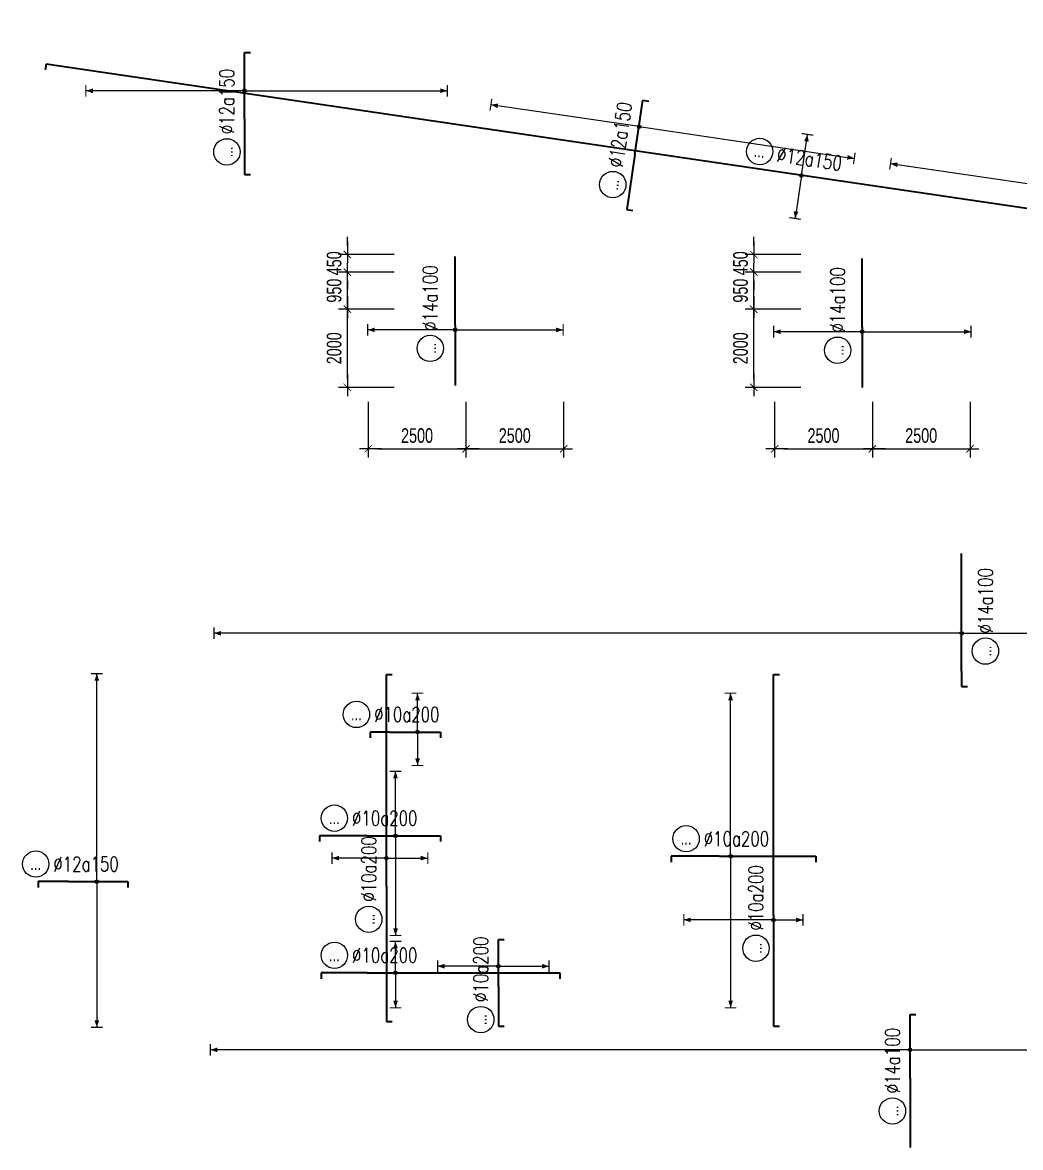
# Model space of a CAD drawing. Header units: millimetres. Extents: x 139404 to 589785, y -24714 to 48110.
# Drawn here: x 265554 to 291090, y 16100 to 44886 of the extents above; entities that cross this region are included whole.
import ezdxf
from ezdxf.enums import TextEntityAlignment as Align

# ---------------------------------------------------------------- set-up
doc = ezdxf.new("R2010")
doc.units = ezdxf.units.MM
doc.layers.get('0').update_dxf_attribs({"lineweight": 20})
doc.layers.get('Defpoints').update_dxf_attribs({"color": 151, "lineweight": 9})
for name, color, linetype, lineweight in [('NDC_S_DIM', 1, 'Continuous', 15), ('NDC_S_REBAR', 4, 'Continuous', 35), ('NDC_S_VN TEXT', 7, 'Continuous', 20)]:
    doc.layers.add(name, color=color, linetype=linetype, lineweight=lineweight)
doc.styles.add('ARIAL', font='arial.ttf', dxfattribs={"width": 0.8})
doc.styles.add('NDC_DIM', font='', dxfattribs={"width": 0.75})
doc.styles.add('NDC_EN TXT', font='romans.shx', dxfattribs={"width": 0.8})
doc.styles.get('NDC_DIM').set_extended_font_data('Dotum')
doc.dimstyles.new('NDC_dim_150', dxfattribs={"dimscale": 150, "dimtxt": 2.5, "dimasz": 1.5, "dimexe": 1.5, "dimexo": 2.5, "dimgap": 1, "dimtad": 1, "dimdec": 0, "dimzin": 0, "dimdsep": 46, "dimtxsty": 'NDC_DIM', "dimblk": 'DIMMARK', "dimcen": 0.09, "dimdle": 1.2, "dimclrd": 1, "dimclre": 1, "dimclrt": 3, "dimadec": 0, "dimazin": 0, "dimtfac": 1, "dimtdec": 0, "dimtix": 1, "dimtofl": 0, "dimtmove": 0, "dimatfit": 3, "dimfxl": 8, "dimfxlon": 1, "dimtolj": 1, "dimtzin": 0, "dimarcsym": 0})

# ---------------------------------------------------------------- blocks, each defined once
blk = doc.blocks.new('*U13')
h = blk.add_hatch(color=6)
edge = h.paths.add_edge_path()
edge.add_arc((4.81, 0), 0.3, 0, 360)
at = {"layer": 'NDC_S_DIM', "color": 8}
for q in [(4.81, 35.47), (4.81, -24.86)]:
    blk.add_line((4.81, 0), q, dxfattribs=at)
for points in [[(3.81, 35.47, 0.2, 0.2, 0), (5.81, 35.47, 0, 0, 0)], [(3.81, -24.86, 0.2, 0.2, 0), (5.81, -24.86, 0, 0, 0)]]:
    blk.add_lwpolyline(points, format="xyseb", dxfattribs=at)
at = {"layer": 'NDC_S_DIM'}
blk.add_circle((-5.62, 3), 2.25, dxfattribs=at)
at = {"layer": 'NDC_S_DIM', "color": 6}
blk.add_circle((4.81, 0), 0.3, dxfattribs=at)
at = {"layer": 'NDC_S_DIM', "color": 8}
for points in [[(4.41, 34.27), (4.81, 35.47), (5.21, 34.27)], [(4.41, -23.66), (4.81, -24.86), (5.21, -23.66)]]:
    blk.add_solid(points, dxfattribs=at)
at = {"layer": 'NDC_S_REBAR'}
for p, q in [((0, 0), (-5.23, 0)), ((-5.23, 0), (-5.23, -1)), ((0, 0), (10.1, 0)), ((10.1, 0), (10.1, -1)), ((-5.23, -1), (-5.23, -1)), ((10.1, -1), (10.1, -1))]:
    blk.add_line(p, q, dxfattribs=at)
at = {"layer": 'NDC_S_VN TEXT', "style": 'ARIAL', "width": 0.8}
blk.add_attdef('KHT', text='', height=2, dxfattribs=at).set_placement((-5.62, 3), align=Align.MIDDLE_CENTER)
at = {"layer": 'NDC_S_VN TEXT', "color": 3, "style": 'NDC_EN TXT', "width": 0.75}
blk.add_attdef('DKT', (-2.62, 1.75), '', height=2.5, dxfattribs=at)
blk = doc.blocks.new('*U18')
h = blk.add_hatch(color=6)
edge = h.paths.add_edge_path()
edge.add_arc((4.81, 0), 0.3, 0, 360)
at = {"layer": 'NDC_S_DIM', "color": 8}
for q in [(4.81, 27.06), (4.81, -34.6)]:
    blk.add_line((4.81, 0), q, dxfattribs=at)
for points in [[(3.81, 27.06, 0.2, 0.2, 0), (5.81, 27.06, 0, 0, 0)], [(3.81, -34.6, 0.2, 0.2, 0), (5.81, -34.6, 0, 0, 0)]]:
    blk.add_lwpolyline(points, format="xyseb", dxfattribs=at)
at = {"layer": 'NDC_S_DIM'}
blk.add_circle((-5.62, 3), 2.25, dxfattribs=at)
at = {"layer": 'NDC_S_DIM', "color": 6}
blk.add_circle((4.81, 0), 0.3, dxfattribs=at)
at = {"layer": 'NDC_S_DIM', "color": 8}
for points in [[(4.41, 25.86), (4.81, 27.06), (5.21, 25.86)], [(4.41, -33.4), (4.81, -34.6), (5.21, -33.4)]]:
    blk.add_solid(points, dxfattribs=at)
at = {"layer": 'NDC_S_REBAR'}
for p, q in [((0, 0), (-9.49, 0)), ((-9.49, 0), (-9.49, -1)), ((0, 0), (11.34, 0)), ((11.34, 0), (11.34, -1)), ((-9.49, -1), (-9.49, -1)), ((11.34, -1), (11.34, -1))]:
    blk.add_line(p, q, dxfattribs=at)
at = {"layer": 'NDC_S_VN TEXT', "style": 'ARIAL', "width": 0.8}
blk.add_attdef('KHT', text='', height=2, dxfattribs=at).set_placement((-5.62, 3), align=Align.MIDDLE_CENTER)
at = {"layer": 'NDC_S_VN TEXT', "color": 3, "style": 'NDC_EN TXT', "width": 0.75}
blk.add_attdef('DKT', (-2.62, 1.75), '', height=2.5, dxfattribs=at)
blk = doc.blocks.new('*U19')
h = blk.add_hatch(color=6)
edge = h.paths.add_edge_path()
edge.add_arc((4.81, 0), 0.3, 0, 360)
at = {"layer": 'NDC_S_DIM', "color": 8}
for q in [(4.81, 25.55), (4.81, -37.11)]:
    blk.add_line((4.81, 0), q, dxfattribs=at)
for points in [[(3.81, 25.55, 0.2, 0.2, 0), (5.81, 25.55, 0, 0, 0)], [(3.81, -37.11, 0.2, 0.2, 0), (5.81, -37.11, 0, 0, 0)]]:
    blk.add_lwpolyline(points, format="xyseb", dxfattribs=at)
at = {"layer": 'NDC_S_DIM'}
blk.add_circle((-5.62, 3), 2.25, dxfattribs=at)
at = {"layer": 'NDC_S_DIM', "color": 6}
blk.add_circle((4.81, 0), 0.3, dxfattribs=at)
at = {"layer": 'NDC_S_DIM', "color": 8}
for points in [[(4.41, 24.35), (4.81, 25.55), (5.21, 24.35)], [(4.41, -35.91), (4.81, -37.11), (5.21, -35.91)]]:
    blk.add_solid(points, dxfattribs=at)
at = {"layer": 'NDC_S_REBAR'}
for p, q in [((0, 0), (-9.49, 0)), ((-9.49, 0), (-9.49, -1)), ((0, 0), (9.35, 0)), ((9.35, 0), (9.35, -1)), ((-9.49, -1), (-9.49, -1)), ((9.35, -1), (9.35, -1))]:
    blk.add_line(p, q, dxfattribs=at)
at = {"layer": 'NDC_S_VN TEXT', "style": 'ARIAL', "width": 0.8}
blk.add_attdef('KHT', text='', height=2, dxfattribs=at).set_placement((-5.62, 3), align=Align.MIDDLE_CENTER)
at = {"layer": 'NDC_S_VN TEXT', "color": 3, "style": 'NDC_EN TXT', "width": 0.75}
blk.add_attdef('DKT', (-2.62, 1.75), '', height=2.5, dxfattribs=at)
blk = doc.blocks.new('*U20')
h = blk.add_hatch(color=6)
edge = h.paths.add_edge_path()
edge.add_arc((4.81, 0), 0.3, 0, 360)
at = {"layer": 'NDC_S_DIM', "color": 8}
for q in [(4.81, 30.64), (4.81, -86.1)]:
    blk.add_line((4.81, 0), q, dxfattribs=at)
for points in [[(3.81, 30.64, 0.2, 0.2, 0), (5.81, 30.64, 0, 0, 0)], [(3.81, -86.1, 0.2, 0.2, 0), (5.81, -86.1, 0, 0, 0)]]:
    blk.add_lwpolyline(points, format="xyseb", dxfattribs=at)
at = {"layer": 'NDC_S_DIM'}
blk.add_circle((-5.62, 3), 2.25, dxfattribs=at)
at = {"layer": 'NDC_S_DIM', "color": 6}
blk.add_circle((4.81, 0), 0.3, dxfattribs=at)
at = {"layer": 'NDC_S_DIM', "color": 8}
for points in [[(4.41, 29.44), (4.81, 30.64), (5.21, 29.44)], [(4.41, -84.9), (4.81, -86.1), (5.21, -84.9)]]:
    blk.add_solid(points, dxfattribs=at)
at = {"layer": 'NDC_S_REBAR'}
for p, q in [((0, 0), (-9.49, 0)), ((-9.49, 0), (-9.49, -1)), ((0, 0), (9.13, 0)), ((9.13, 0), (9.13, -1)), ((-9.49, -1), (-9.49, -1)), ((9.13, -1), (9.13, -1))]:
    blk.add_line(p, q, dxfattribs=at)
at = {"layer": 'NDC_S_VN TEXT', "style": 'ARIAL', "width": 0.8}
blk.add_attdef('KHT', text='', height=2, dxfattribs=at).set_placement((-5.62, 3), align=Align.MIDDLE_CENTER)
at = {"layer": 'NDC_S_VN TEXT', "color": 3, "style": 'NDC_EN TXT', "width": 0.75}
blk.add_attdef('DKT', (-2.62, 1.75), '', height=2.5, dxfattribs=at)
blk = doc.blocks.new('*U21')
h = blk.add_hatch(color=6)
edge = h.paths.add_edge_path()
edge.add_arc((-75.12, 0), 0.3, 0, 360)
at = {"layer": 'NDC_S_DIM', "color": 8}
for q in [(-75.12, 7.08), (-75.12, -7.42)]:
    blk.add_line((-75.12, 0), q, dxfattribs=at)
for points in [[(-76.12, 7.08, 0.2, 0.2, 0), (-74.12, 7.08, 0, 0, 0)], [(-76.12, -7.42, 0.2, 0.2, 0), (-74.12, -7.42, 0, 0, 0)]]:
    blk.add_lwpolyline(points, format="xyseb", dxfattribs=at)
at = {"layer": 'NDC_S_DIM'}
blk.add_circle((-82.75, 3), 2.25, dxfattribs=at)
at = {"layer": 'NDC_S_DIM', "color": 6}
blk.add_circle((-75.12, 0), 0.3, dxfattribs=at)
at = {"layer": 'NDC_S_DIM', "color": 8}
for points in [[(-75.52, 5.88), (-75.12, 7.08), (-74.72, 5.88)], [(-75.52, -6.22), (-75.12, -7.42), (-74.72, -6.22)]]:
    blk.add_solid(points, dxfattribs=at)
at = {"layer": 'NDC_S_REBAR'}
for p, q in [((0, 0), (-205.34, 0)), ((-205.34, 0), (-205.34, -1)), ((0, 0), (57.41, 0)), ((57.41, 0), (57.41, -1)), ((-205.34, -1), (-205.34, -1)), ((57.41, -1), (57.41, -1))]:
    blk.add_line(p, q, dxfattribs=at)
at = {"layer": 'NDC_S_VN TEXT', "style": 'ARIAL', "width": 0.8}
blk.add_attdef('KHT', text='', height=2, dxfattribs=at).set_placement((-82.75, 3), align=Align.MIDDLE_CENTER)
at = {"layer": 'NDC_S_VN TEXT', "color": 3, "style": 'NDC_EN TXT', "width": 0.75}
blk.add_attdef('DKT', (-79.75, 1.75), '', height=2.5, dxfattribs=at)
blk = doc.blocks.new('*U1085')
h = blk.add_hatch(color=6)
edge = h.paths.add_edge_path()
edge.add_arc((1.97, 0), 0.3, 0, 360)
at = {"layer": 'NDC_S_DIM', "color": 8}
for q in [(1.97, 27.83), (1.97, -25.84)]:
    blk.add_line((1.97, 0), q, dxfattribs=at)
for points in [[(0.97, 27.83, 0.2, 0.2, 0), (2.97, 27.83, 0, 0, 0)], [(0.97, -25.84, 0.2, 0.2, 0), (2.97, -25.84, 0, 0, 0)]]:
    blk.add_lwpolyline(points, format="xyseb", dxfattribs=at)
at = {"layer": 'NDC_S_DIM'}
blk.add_circle((-5.62, 3), 2.25, dxfattribs=at)
at = {"layer": 'NDC_S_DIM', "color": 6}
blk.add_circle((1.97, 0), 0.3, dxfattribs=at)
at = {"layer": 'NDC_S_DIM', "color": 8}
for points in [[(1.57, 26.63), (1.97, 27.83), (2.37, 26.63)], [(1.57, -24.64), (1.97, -25.84), (2.37, -24.64)]]:
    blk.add_solid(points, dxfattribs=at)
at = {"layer": 'NDC_S_REBAR'}
for p, q in [((0, 0), (-8.18, 0)), ((-8.18, 0), (-8.18, -1)), ((0, 0), (16.48, 0)), ((16.48, 0), (16.48, -1)), ((-8.18, -1), (-8.18, -1)), ((16.48, -1), (16.48, -1))]:
    blk.add_line(p, q, dxfattribs=at)
at = {"layer": 'NDC_S_VN TEXT', "style": 'ARIAL', "width": 0.8}
blk.add_attdef('KHT', text='', height=2, dxfattribs=at).set_placement((-5.62, 3), align=Align.MIDDLE_CENTER)
at = {"layer": 'NDC_S_VN TEXT', "color": 3, "style": 'NDC_EN TXT', "width": 0.75}
blk.add_attdef('DKT', (-2.62, 1.75), '', height=2.5, dxfattribs=at)
blk = doc.blocks.new('*U1087')
h = blk.add_hatch(color=6)
edge = h.paths.add_edge_path()
edge.add_arc((4.81, 0), 0.3, 0, 360)
at = {"layer": 'NDC_S_DIM', "color": 8}
for q in [(4.81, 5.38), (4.81, -5.95)]:
    blk.add_line((4.81, 0), q, dxfattribs=at)
for points in [[(3.81, 5.38, 0.2, 0.2, 0), (5.81, 5.38, 0, 0, 0)], [(3.81, -5.95, 0.2, 0.2, 0), (5.81, -5.95, 0, 0, 0)]]:
    blk.add_lwpolyline(points, format="xyseb", dxfattribs=at)
at = {"layer": 'NDC_S_DIM'}
blk.add_circle((-5.62, 3), 2.25, dxfattribs=at)
at = {"layer": 'NDC_S_DIM', "color": 6}
blk.add_circle((4.81, 0), 0.3, dxfattribs=at)
at = {"layer": 'NDC_S_DIM', "color": 8}
for points in [[(4.41, 4.18), (4.81, 5.38), (5.21, 4.18)], [(4.41, -4.75), (4.81, -5.95), (5.21, -4.75)]]:
    blk.add_solid(points, dxfattribs=at)
at = {"layer": 'NDC_S_REBAR'}
for p, q in [((0, 0), (-7.85, 0)), ((-7.85, 0), (-7.85, -1)), ((0, 0), (32.82, 0)), ((32.82, 0), (32.82, -1)), ((-7.85, -1), (-7.85, -1)), ((32.82, -1), (32.82, -1))]:
    blk.add_line(p, q, dxfattribs=at)
at = {"layer": 'NDC_S_VN TEXT', "style": 'ARIAL', "width": 0.8}
blk.add_attdef('KHT', text='', height=2, dxfattribs=at).set_placement((-5.62, 3), align=Align.MIDDLE_CENTER)
at = {"layer": 'NDC_S_VN TEXT', "color": 3, "style": 'NDC_EN TXT', "width": 0.75}
blk.add_attdef('DKT', (-2.62, 1.75), '', height=2.5, dxfattribs=at)
blk = doc.blocks.new('*U1088')
h = blk.add_hatch(color=6)
edge = h.paths.add_edge_path()
edge.add_arc((4.81, 0), 0.3, 0, 360)
at = {"layer": 'NDC_S_DIM', "color": 8}
for q in [(4.81, 10.99), (4.81, -17.01)]:
    blk.add_line((4.81, 0), q, dxfattribs=at)
for points in [[(3.81, 10.99, 0.2, 0.2, 0), (5.81, 10.99, 0, 0, 0)], [(3.81, -17.01, 0.2, 0.2, 0), (5.81, -17.01, 0, 0, 0)]]:
    blk.add_lwpolyline(points, format="xyseb", dxfattribs=at)
at = {"layer": 'NDC_S_DIM'}
blk.add_circle((-5.62, 3), 2.25, dxfattribs=at)
at = {"layer": 'NDC_S_DIM', "color": 6}
blk.add_circle((4.81, 0), 0.3, dxfattribs=at)
at = {"layer": 'NDC_S_DIM', "color": 8}
for points in [[(4.41, 9.79), (4.81, 10.99), (5.21, 9.79)], [(4.41, -15.81), (4.81, -17.01), (5.21, -15.81)]]:
    blk.add_solid(points, dxfattribs=at)
at = {"layer": 'NDC_S_REBAR'}
for p, q in [((0, 0), (-8.18, 0)), ((-8.18, 0), (-8.18, -1)), ((0, 0), (12.48, 0)), ((12.48, 0), (12.48, -1)), ((-8.18, -1), (-8.18, -1)), ((12.48, -1), (12.48, -1))]:
    blk.add_line(p, q, dxfattribs=at)
at = {"layer": 'NDC_S_VN TEXT', "style": 'ARIAL', "width": 0.8}
blk.add_attdef('KHT', text='', height=2, dxfattribs=at).set_placement((-5.62, 3), align=Align.MIDDLE_CENTER)
at = {"layer": 'NDC_S_VN TEXT', "color": 3, "style": 'NDC_EN TXT', "width": 0.75}
blk.add_attdef('DKT', (-2.62, 1.75), '', height=2.5, dxfattribs=at)
blk = doc.blocks.new('*U1077')
h = blk.add_hatch(color=6)
edge = h.paths.add_edge_path()
edge.add_arc((4.81, 0), 0.3, 0, 360)
at = {"layer": 'NDC_S_DIM', "color": 8}
for q in [(4.81, 6.63), (4.81, -5.71)]:
    blk.add_line((4.81, 0), q, dxfattribs=at)
for points in [[(3.81, 6.63, 0.2, 0.2, 0), (5.81, 6.63, 0, 0, 0)], [(3.81, -5.71, 0.2, 0.2, 0), (5.81, -5.71, 0, 0, 0)]]:
    blk.add_lwpolyline(points, format="xyseb", dxfattribs=at)
at = {"layer": 'NDC_S_DIM'}
blk.add_circle((-5.62, 3), 2.25, dxfattribs=at)
at = {"layer": 'NDC_S_DIM', "color": 6}
blk.add_circle((4.81, 0), 0.3, dxfattribs=at)
at = {"layer": 'NDC_S_DIM', "color": 8}
for points in [[(4.41, 5.43), (4.81, 6.63), (5.21, 5.43)], [(4.41, -4.51), (4.81, -5.71), (5.21, -4.51)]]:
    blk.add_solid(points, dxfattribs=at)
at = {"layer": 'NDC_S_REBAR'}
for p, q in [((0, 0), (-3.28, 0)), ((-3.28, 0), (-3.28, -1)), ((0, 0), (8.72, 0)), ((8.72, 0), (8.72, -1)), ((-3.28, -1), (-3.28, -1)), ((8.72, -1), (8.72, -1))]:
    blk.add_line(p, q, dxfattribs=at)
at = {"layer": 'NDC_S_VN TEXT', "style": 'ARIAL', "width": 0.8}
blk.add_attdef('KHT', text='', height=2, dxfattribs=at).set_placement((-5.62, 3), align=Align.MIDDLE_CENTER)
at = {"layer": 'NDC_S_VN TEXT', "color": 3, "style": 'NDC_EN TXT', "width": 0.75}
blk.add_attdef('DKT', (-2.62, 1.75), '', height=2.5, dxfattribs=at)
blk = doc.blocks.new('*U1075')
h = blk.add_hatch(color=6)
edge = h.paths.add_edge_path()
edge.add_arc((-0.79, 0), 0.3, 0, 360)
at = {"layer": 'NDC_S_DIM', "color": 8}
for q in [(-0.79, 15.31), (-0.79, -5.02)]:
    blk.add_line((-0.79, 0), q, dxfattribs=at)
for points in [[(-1.79, 15.31, 0.2, 0.2, 0), (0.21, 15.31, 0, 0, 0)], [(-1.79, -5.02, 0.2, 0.2, 0), (0.21, -5.02, 0, 0, 0)]]:
    blk.add_lwpolyline(points, format="xyseb", dxfattribs=at)
at = {"layer": 'NDC_S_DIM'}
blk.add_circle((-5.62, 3), 2.25, dxfattribs=at)
at = {"layer": 'NDC_S_DIM', "color": 6}
blk.add_circle((-0.79, 0), 0.3, dxfattribs=at)
at = {"layer": 'NDC_S_DIM', "color": 8}
for points in [[(-1.19, 14.11), (-0.79, 15.31), (-0.39, 14.11)], [(-1.19, -3.82), (-0.79, -5.02), (-0.39, -3.82)]]:
    blk.add_solid(points, dxfattribs=at)
at = {"layer": 'NDC_S_REBAR'}
for p, q in [((0, 0), (-18.94, 0)), ((-18.94, 0), (-18.94, -1)), ((0, 0), (41.06, 0)), ((41.06, 0), (41.06, -1)), ((-18.94, -1), (-18.94, -1)), ((41.06, -1), (41.06, -1))]:
    blk.add_line(p, q, dxfattribs=at)
at = {"layer": 'NDC_S_VN TEXT', "style": 'ARIAL', "width": 0.8}
blk.add_attdef('KHT', text='', height=2, dxfattribs=at).set_placement((-5.62, 3), align=Align.MIDDLE_CENTER)
at = {"layer": 'NDC_S_VN TEXT', "color": 3, "style": 'NDC_EN TXT', "width": 0.75}
blk.add_attdef('DKT', (-2.62, 1.75), '', height=2.5, dxfattribs=at)
blk = doc.blocks.new('*U1080')
h = blk.add_hatch(color=6)
edge = h.paths.add_edge_path()
edge.add_arc((4.81, 0), 0.3, 0, 360)
at = {"layer": 'NDC_S_DIM', "color": 8}
for q in [(4.81, 9.26), (4.81, -7.07)]:
    blk.add_line((4.81, 0), q, dxfattribs=at)
for points in [[(3.81, 9.26, 0.2, 0.2, 0), (5.81, 9.26, 0, 0, 0)], [(3.81, -7.07, 0.2, 0.2, 0), (5.81, -7.07, 0, 0, 0)]]:
    blk.add_lwpolyline(points, format="xyseb", dxfattribs=at)
at = {"layer": 'NDC_S_DIM'}
blk.add_circle((-5.62, 3), 2.25, dxfattribs=at)
at = {"layer": 'NDC_S_DIM', "color": 6}
blk.add_circle((4.81, 0), 0.3, dxfattribs=at)
at = {"layer": 'NDC_S_DIM', "color": 8}
for points in [[(4.41, 8.06), (4.81, 9.26), (5.21, 8.06)], [(4.41, -5.87), (4.81, -7.07), (5.21, -5.87)]]:
    blk.add_solid(points, dxfattribs=at)
at = {"layer": 'NDC_S_REBAR'}
for p, q in [((0, 0), (-23.03, 0)), ((-23.03, 0), (-23.03, -1)), ((0, 0), (36.12, 0)), ((36.12, 0), (36.12, -1)), ((-23.03, -1), (-23.03, -1)), ((36.12, -1), (36.12, -1))]:
    blk.add_line(p, q, dxfattribs=at)
at = {"layer": 'NDC_S_VN TEXT', "style": 'ARIAL', "width": 0.8}
blk.add_attdef('KHT', text='', height=2, dxfattribs=at).set_placement((-5.62, 3), align=Align.MIDDLE_CENTER)
at = {"layer": 'NDC_S_VN TEXT', "color": 3, "style": 'NDC_EN TXT', "width": 0.75}
blk.add_attdef('DKT', (-2.62, 1.75), '', height=2.5, dxfattribs=at)
blk = doc.blocks.new('*U1083')
h = blk.add_hatch(color=6)
edge = h.paths.add_edge_path()
edge.add_arc((3.48, 0), 0.3, 0, 360)
at = {"layer": 'NDC_S_DIM', "color": 8}
for q in [(3.48, 10.37), (3.48, -8.63)]:
    blk.add_line((3.48, 0), q, dxfattribs=at)
for points in [[(2.48, 10.37, 0.2, 0.2, 0), (4.48, 10.37, 0, 0, 0)], [(2.48, -8.63, 0.2, 0.2, 0), (4.48, -8.63, 0, 0, 0)]]:
    blk.add_lwpolyline(points, format="xyseb", dxfattribs=at)
at = {"layer": 'NDC_S_DIM'}
blk.add_circle((-5.62, 3), 2.25, dxfattribs=at)
at = {"layer": 'NDC_S_DIM', "color": 6}
blk.add_circle((3.48, 0), 0.3, dxfattribs=at)
at = {"layer": 'NDC_S_DIM', "color": 8}
for points in [[(3.08, 9.17), (3.48, 10.37), (3.88, 9.17)], [(3.08, -7.43), (3.48, -8.63), (3.88, -7.43)]]:
    blk.add_solid(points, dxfattribs=at)
at = {"layer": 'NDC_S_REBAR'}
for p, q in [((0, 0), (-6.77, 0)), ((-6.77, 0), (-6.77, -1)), ((0, 0), (8.03, 0)), ((8.03, 0), (8.03, -1)), ((-6.77, -1), (-6.77, -1)), ((8.03, -1), (8.03, -1))]:
    blk.add_line(p, q, dxfattribs=at)
at = {"layer": 'NDC_S_VN TEXT', "style": 'ARIAL', "width": 0.8}
blk.add_attdef('KHT', text='', height=2, dxfattribs=at).set_placement((-5.62, 3), align=Align.MIDDLE_CENTER)
at = {"layer": 'NDC_S_VN TEXT', "color": 3, "style": 'NDC_EN TXT', "width": 0.75}
blk.add_attdef('DKT', (-2.62, 1.75), '', height=2.5, dxfattribs=at)
blk = doc.blocks.new('*U1059')
h = blk.add_hatch(color=6)
edge = h.paths.add_edge_path()
edge.add_arc((4.81, 0), 0.3, 0, 360)
at = {"layer": 'NDC_S_DIM', "color": 8}
for q in [(4.81, 119.37), (4.81, -121.07)]:
    blk.add_line((4.81, 0), q, dxfattribs=at)
for points in [[(3.81, 119.37, 0.2, 0.2, 0), (5.81, 119.37, 0, 0, 0)], [(3.81, -121.07, 0.2, 0.2, 0), (5.81, -121.07, 0, 0, 0)]]:
    blk.add_lwpolyline(points, format="xyseb", dxfattribs=at)
at = {"layer": 'NDC_S_DIM'}
blk.add_circle((-5.62, 3), 2.25, dxfattribs=at)
at = {"layer": 'NDC_S_DIM', "color": 6}
blk.add_circle((4.81, 0), 0.3, dxfattribs=at)
at = {"layer": 'NDC_S_DIM', "color": 8}
for points in [[(4.41, 118.17), (4.81, 119.37), (5.21, 118.17)], [(4.41, -119.87), (4.81, -121.07), (5.21, -119.87)]]:
    blk.add_solid(points, dxfattribs=at)
at = {"layer": 'NDC_S_REBAR'}
for p, q in [((0, 0), (-11.85, 0)), ((-11.85, 0), (-11.85, 0)), ((0, 0), (10.81, 0)), ((10.81, 0), (10.81, -1)), ((-11.85, 0), (-11.85, 0)), ((10.81, -1), (10.81, -1))]:
    blk.add_line(p, q, dxfattribs=at)
at = {"layer": 'NDC_S_VN TEXT', "style": 'ARIAL', "width": 0.8}
blk.add_attdef('KHT', text='', height=2, dxfattribs=at).set_placement((-5.62, 3), align=Align.MIDDLE_CENTER)
at = {"layer": 'NDC_S_VN TEXT', "color": 3, "style": 'NDC_EN TXT', "width": 0.75}
blk.add_attdef('DKT', (-2.62, 1.75), '', height=2.5, dxfattribs=at)
blk = doc.blocks.new('*U1060')
h = blk.add_hatch(color=6)
edge = h.paths.add_edge_path()
edge.add_arc((6.53, 0), 0.3, 0, 360)
at = {"layer": 'NDC_S_DIM', "color": 8}
for q in [(6.53, 127.52), (6.53, -112.28)]:
    blk.add_line((6.53, 0), q, dxfattribs=at)
for points in [[(5.53, 127.52, 0.2, 0.2, 0), (7.53, 127.52, 0, 0, 0)], [(5.53, -112.28, 0.2, 0.2, 0), (7.53, -112.28, 0, 0, 0)]]:
    blk.add_lwpolyline(points, format="xyseb", dxfattribs=at)
at = {"layer": 'NDC_S_DIM', "color": 6}
blk.add_circle((6.53, 0), 0.3, dxfattribs=at)
at = {"layer": 'NDC_S_DIM'}
blk.add_circle((3.49, -4.07), 2.25, dxfattribs=at)
at = {"layer": 'NDC_S_DIM', "color": 8}
for points in [[(6.13, 126.32), (6.53, 127.52), (6.93, 126.32)], [(6.13, -111.08), (6.53, -112.28), (6.93, -111.08)]]:
    blk.add_solid(points, dxfattribs=at)
at = {"layer": 'NDC_S_REBAR'}
for p, q in [((0, 0), (-2.52, 0)), ((-2.52, 0), (-2.52, -1)), ((0, 0), (20.15, 0)), ((20.15, 0), (20.15, 0)), ((20.15, 0), (20.15, 0)), ((-2.52, -1), (-2.52, -1))]:
    blk.add_line(p, q, dxfattribs=at)
at = {"layer": 'NDC_S_VN TEXT', "style": 'ARIAL', "width": 0.8}
blk.add_attdef('KHT', text='', height=2, dxfattribs=at).set_placement((3.49, -4.07), align=Align.MIDDLE_CENTER)
at = {"layer": 'NDC_S_VN TEXT', "color": 3, "style": 'NDC_EN TXT', "width": 0.75}
blk.add_attdef('DKT', (6.49, -5.32), '', height=2.5, dxfattribs=at)
blk = doc.blocks.new('*U1061')
h = blk.add_hatch(color=6)
edge = h.paths.add_edge_path()
edge.add_arc((-0.77, 0), 0.3, 0, 360)
at = {"layer": 'NDC_S_DIM', "color": 8}
for q in [(-0.77, 14.91), (-0.77, -18.42)]:
    blk.add_line((-0.77, 0), q, dxfattribs=at)
for points in [[(-1.77, 14.91, 0.2, 0.2, 0), (0.23, 14.91, 0, 0, 0)], [(-1.77, -18.42, 0.2, 0.2, 0), (0.23, -18.42, 0, 0, 0)]]:
    blk.add_lwpolyline(points, format="xyseb", dxfattribs=at)
at = {"layer": 'NDC_S_DIM'}
blk.add_circle((-3.93, 4.24), 2.25, dxfattribs=at)
at = {"layer": 'NDC_S_DIM', "color": 6}
blk.add_circle((-0.77, 0), 0.3, dxfattribs=at)
at = {"layer": 'NDC_S_DIM', "color": 8}
for points in [[(-1.17, 13.71), (-0.77, 14.91), (-0.37, 13.71)], [(-1.17, -17.22), (-0.77, -18.42), (-0.37, -17.22)]]:
    blk.add_solid(points, dxfattribs=at)
at = {"layer": 'NDC_S_REBAR'}
for p, q in [((0, 0), (-10.27, 0)), ((-10.27, 0), (-10.27, 0)), ((0, 0), (11.73, 0)), ((11.73, 0), (11.73, 0)), ((11.73, 0), (11.73, 0)), ((-10.27, 0), (-10.27, 0))]:
    blk.add_line(p, q, dxfattribs=at)
at = {"layer": 'NDC_S_VN TEXT', "style": 'ARIAL', "width": 0.8}
blk.add_attdef('KHT', text='', height=2, dxfattribs=at).set_placement((-3.93, 4.24), align=Align.MIDDLE_CENTER)
at = {"layer": 'NDC_S_VN TEXT', "color": 3, "style": 'NDC_EN TXT', "width": 0.75}
blk.add_attdef('DKT', (-0.93, 2.99), '', height=2.5, dxfattribs=at)
blk = doc.blocks.new('*U1070')
h = blk.add_hatch(color=6)
edge = h.paths.add_edge_path()
edge.add_arc((-0.77, 0), 0.3, 0, 360)
at = {"layer": 'NDC_S_DIM', "color": 8}
for q in [(-0.77, 15.08), (-0.77, -18.59)]:
    blk.add_line((-0.77, 0), q, dxfattribs=at)
for points in [[(-1.77, 15.08, 0.2, 0.2, 0), (0.23, 15.08, 0, 0, 0)], [(-1.77, -18.59, 0.2, 0.2, 0), (0.23, -18.59, 0, 0, 0)]]:
    blk.add_lwpolyline(points, format="xyseb", dxfattribs=at)
at = {"layer": 'NDC_S_DIM'}
blk.add_circle((-3.93, 4.17), 2.25, dxfattribs=at)
at = {"layer": 'NDC_S_DIM', "color": 6}
blk.add_circle((-0.77, 0), 0.3, dxfattribs=at)
at = {"layer": 'NDC_S_DIM', "color": 8}
for points in [[(-1.17, 13.88), (-0.77, 15.08), (-0.37, 13.88)], [(-1.17, -17.39), (-0.77, -18.59), (-0.37, -17.39)]]:
    blk.add_solid(points, dxfattribs=at)
at = {"layer": 'NDC_S_REBAR'}
for p, q in [((0, 0), (-10.27, 0)), ((-10.27, 0), (-10.27, 0)), ((0, 0), (11.73, 0)), ((11.73, 0), (11.73, 0)), ((11.73, 0), (11.73, 0)), ((-10.27, 0), (-10.27, 0))]:
    blk.add_line(p, q, dxfattribs=at)
at = {"layer": 'NDC_S_VN TEXT', "style": 'ARIAL', "width": 0.8}
blk.add_attdef('KHT', text='', height=2, dxfattribs=at).set_placement((-3.93, 4.17), align=Align.MIDDLE_CENTER)
at = {"layer": 'NDC_S_VN TEXT', "color": 3, "style": 'NDC_EN TXT', "width": 0.75}
blk.add_attdef('DKT', (-0.93, 2.92), '', height=2.5, dxfattribs=at)
blk = doc.blocks.new('DIMMARK')
at = {"layer": 'NDC_S_DIM', "color": 1}
blk.add_line((-1.5, 0), (1, 0), dxfattribs=at)
at = {"layer": 'NDC_S_DIM', "color": 2, "const_width": 0.1}
blk.add_lwpolyline([(-0.42, -0.42), (0.42, 0.42)], dxfattribs=at)
blk = doc.blocks.new('*D1089')
at = {"layer": 'Defpoints', "color": 0, "ltscale": 100, "transparency": 16777216}
for p in [(273866, 37550), (277843, 37550), (277843, 35550)]:
    blk.add_point(p, dxfattribs=at)
at = {"layer": 'NDC_S_DIM', "color": 1, "lineweight": -2, "ltscale": 100, "transparency": 16777216}
for p, q in [((275066, 37550), (273641, 37550)), ((273866, 35775), (273866, 37325)), ((275066, 35550), (273641, 35550))]:
    blk.add_line(p, q, dxfattribs=at)
at = {"layer": 'NDC_S_DIM', "color": 1, "lineweight": -2, "ltscale": 100, "transparency": 16777216, "xscale": 225, "yscale": 225, "zscale": 225}
for p, rotation in [((273866, 37550), 90), ((273866, 35550), 270)]:
    blk.add_blockref('DIMMARK', p, dxfattribs=dict(at, rotation=rotation))
at = {"layer": 'NDC_S_DIM', "color": 3, "ltscale": 100, "transparency": 16777216, "insert": (273528, 36550), "char_height": 375, "attachment_point": 5, "rotation": 90, "style": 'NDC_DIM'}
blk.add_mtext('\\A1;2000', dxfattribs=at)
blk = doc.blocks.new('*D1090')
at = {"layer": 'Defpoints', "color": 0, "ltscale": 100, "transparency": 16777216}
for p in [(273866, 38950), (277843, 38950), (277843, 38500)]:
    blk.add_point(p, dxfattribs=at)
at = {"layer": 'NDC_S_DIM', "color": 1, "lineweight": -2, "ltscale": 100, "transparency": 16777216}
for p, q in [((273866, 39175), (273866, 39400)), ((275066, 38950), (273641, 38950)), ((275066, 38500), (273641, 38500)), ((273866, 38275), (273866, 38050))]:
    blk.add_line(p, q, dxfattribs=at)
at = {"layer": 'NDC_S_DIM', "color": 1, "lineweight": -2, "ltscale": 100, "transparency": 16777216, "xscale": 225, "yscale": 225, "zscale": 225}
for p, rotation in [((273866, 38950), 270), ((273866, 38500), 90)]:
    blk.add_blockref('DIMMARK', p, dxfattribs=dict(at, rotation=rotation))
at = {"layer": 'NDC_S_DIM', "color": 3, "ltscale": 100, "transparency": 16777216, "insert": (273528, 38725), "char_height": 375, "attachment_point": 5, "rotation": 90, "style": 'NDC_DIM'}
blk.add_mtext('\\A1;450', dxfattribs=at)
blk = doc.blocks.new('*D1091')
at = {"layer": 'Defpoints', "color": 0, "ltscale": 100, "transparency": 16777216}
for p in [(273866, 38500), (277843, 38500), (277843, 37550)]:
    blk.add_point(p, dxfattribs=at)
at = {"layer": 'NDC_S_DIM', "color": 1, "lineweight": -2, "ltscale": 100, "transparency": 16777216}
for p, q in [((275066, 38500), (273641, 38500)), ((273866, 37775), (273866, 38275)), ((275066, 37550), (273641, 37550))]:
    blk.add_line(p, q, dxfattribs=at)
at = {"layer": 'NDC_S_DIM', "color": 1, "lineweight": -2, "ltscale": 100, "transparency": 16777216, "xscale": 225, "yscale": 225, "zscale": 225}
for p, rotation in [((273866, 38500), 90), ((273866, 37550), 270)]:
    blk.add_blockref('DIMMARK', p, dxfattribs=dict(at, rotation=rotation))
at = {"layer": 'NDC_S_DIM', "color": 3, "ltscale": 100, "transparency": 16777216, "insert": (273528, 38025), "char_height": 375, "attachment_point": 5, "rotation": 90, "style": 'NDC_DIM'}
blk.add_mtext('\\A1;950', dxfattribs=at)
blk = doc.blocks.new('*D1092')
at = {"layer": 'Defpoints', "color": 0, "ltscale": 100, "transparency": 16777216}
for p in [(274400, 36957), (276900, 36957), (276900, 33978)]:
    blk.add_point(p, dxfattribs=at)
at = {"layer": 'NDC_S_DIM', "color": 1, "lineweight": -2, "ltscale": 100, "transparency": 16777216}
for p, q in [((274400, 35178), (274400, 33753)), ((276900, 35178), (276900, 33753)), ((274625, 33978), (276675, 33978))]:
    blk.add_line(p, q, dxfattribs=at)
at = {"layer": 'NDC_S_DIM', "color": 1, "lineweight": -2, "ltscale": 100, "transparency": 16777216, "xscale": 225, "yscale": 225, "zscale": 225, "rotation": 180}
blk.add_blockref('DIMMARK', (274400, 33978), dxfattribs=at)
at = {"layer": 'NDC_S_DIM', "color": 1, "lineweight": -2, "ltscale": 100, "transparency": 16777216, "xscale": 225, "yscale": 225, "zscale": 225}
blk.add_blockref('DIMMARK', (276900, 33978), dxfattribs=at)
at = {"layer": 'NDC_S_DIM', "color": 3, "ltscale": 100, "transparency": 16777216, "insert": (275650, 34315), "char_height": 375, "attachment_point": 5, "style": 'NDC_DIM'}
blk.add_mtext('\\A1;2500', dxfattribs=at)
blk = doc.blocks.new('*D1093')
at = {"layer": 'Defpoints', "color": 0, "ltscale": 100, "transparency": 16777216}
for p in [(276900, 37107), (279400, 37107), (279400, 33978)]:
    blk.add_point(p, dxfattribs=at)
at = {"layer": 'NDC_S_DIM', "color": 1, "lineweight": -2, "ltscale": 100, "transparency": 16777216}
for p, q in [((276900, 35178), (276900, 33753)), ((279400, 35178), (279400, 33753)), ((277125, 33978), (279175, 33978))]:
    blk.add_line(p, q, dxfattribs=at)
at = {"layer": 'NDC_S_DIM', "color": 1, "lineweight": -2, "ltscale": 100, "transparency": 16777216, "xscale": 225, "yscale": 225, "zscale": 225, "rotation": 180}
blk.add_blockref('DIMMARK', (276900, 33978), dxfattribs=at)
at = {"layer": 'NDC_S_DIM', "color": 1, "lineweight": -2, "ltscale": 100, "transparency": 16777216, "xscale": 225, "yscale": 225, "zscale": 225}
blk.add_blockref('DIMMARK', (279400, 33978), dxfattribs=at)
at = {"layer": 'NDC_S_DIM', "color": 3, "ltscale": 100, "transparency": 16777216, "insert": (278150, 34315), "char_height": 375, "attachment_point": 5, "style": 'NDC_DIM'}
blk.add_mtext('\\A1;2500', dxfattribs=at)
blk = doc.blocks.new('*D1099')
at = {"layer": 'Defpoints', "color": 0, "ltscale": 100, "transparency": 16777216}
for p in [(284266, 37550), (288243, 37550), (288243, 35550)]:
    blk.add_point(p, dxfattribs=at)
at = {"layer": 'NDC_S_DIM', "color": 1, "lineweight": -2, "ltscale": 100, "transparency": 16777216}
for p, q in [((285466, 37550), (284041, 37550)), ((284266, 35775), (284266, 37325)), ((285466, 35550), (284041, 35550))]:
    blk.add_line(p, q, dxfattribs=at)
at = {"layer": 'NDC_S_DIM', "color": 1, "lineweight": -2, "ltscale": 100, "transparency": 16777216, "xscale": 225, "yscale": 225, "zscale": 225}
for p, rotation in [((284266, 37550), 90), ((284266, 35550), 270)]:
    blk.add_blockref('DIMMARK', p, dxfattribs=dict(at, rotation=rotation))
at = {"layer": 'NDC_S_DIM', "color": 3, "ltscale": 100, "transparency": 16777216, "insert": (283928, 36550), "char_height": 375, "attachment_point": 5, "rotation": 90, "style": 'NDC_DIM'}
blk.add_mtext('\\A1;2000', dxfattribs=at)
blk = doc.blocks.new('*D1100')
at = {"layer": 'Defpoints', "color": 0, "ltscale": 100, "transparency": 16777216}
for p in [(284266, 38950), (288243, 38950), (288243, 38500)]:
    blk.add_point(p, dxfattribs=at)
at = {"layer": 'NDC_S_DIM', "color": 1, "lineweight": -2, "ltscale": 100, "transparency": 16777216}
for p, q in [((284266, 39175), (284266, 39400)), ((285466, 38950), (284041, 38950)), ((285466, 38500), (284041, 38500)), ((284266, 38275), (284266, 38050))]:
    blk.add_line(p, q, dxfattribs=at)
at = {"layer": 'NDC_S_DIM', "color": 1, "lineweight": -2, "ltscale": 100, "transparency": 16777216, "xscale": 225, "yscale": 225, "zscale": 225}
for p, rotation in [((284266, 38950), 270), ((284266, 38500), 90)]:
    blk.add_blockref('DIMMARK', p, dxfattribs=dict(at, rotation=rotation))
at = {"layer": 'NDC_S_DIM', "color": 3, "ltscale": 100, "transparency": 16777216, "insert": (283928, 38725), "char_height": 375, "attachment_point": 5, "rotation": 90, "style": 'NDC_DIM'}
blk.add_mtext('\\A1;450', dxfattribs=at)
blk = doc.blocks.new('*D1101')
at = {"layer": 'Defpoints', "color": 0, "ltscale": 100, "transparency": 16777216}
for p in [(284266, 38500), (288243, 38500), (288243, 37550)]:
    blk.add_point(p, dxfattribs=at)
at = {"layer": 'NDC_S_DIM', "color": 1, "lineweight": -2, "ltscale": 100, "transparency": 16777216}
for p, q in [((285466, 38500), (284041, 38500)), ((284266, 37775), (284266, 38275)), ((285466, 37550), (284041, 37550))]:
    blk.add_line(p, q, dxfattribs=at)
at = {"layer": 'NDC_S_DIM', "color": 1, "lineweight": -2, "ltscale": 100, "transparency": 16777216, "xscale": 225, "yscale": 225, "zscale": 225}
for p, rotation in [((284266, 38500), 90), ((284266, 37550), 270)]:
    blk.add_blockref('DIMMARK', p, dxfattribs=dict(at, rotation=rotation))
at = {"layer": 'NDC_S_DIM', "color": 3, "ltscale": 100, "transparency": 16777216, "insert": (283928, 38025), "char_height": 375, "attachment_point": 5, "rotation": 90, "style": 'NDC_DIM'}
blk.add_mtext('\\A1;950', dxfattribs=at)
blk = doc.blocks.new('*D1102')
at = {"layer": 'Defpoints', "color": 0, "ltscale": 100, "transparency": 16777216}
for p in [(284800, 36957), (287300, 36957), (287300, 33978)]:
    blk.add_point(p, dxfattribs=at)
at = {"layer": 'NDC_S_DIM', "color": 1, "lineweight": -2, "ltscale": 100, "transparency": 16777216}
for p, q in [((284800, 35178), (284800, 33753)), ((287300, 35178), (287300, 33753)), ((285025, 33978), (287075, 33978))]:
    blk.add_line(p, q, dxfattribs=at)
at = {"layer": 'NDC_S_DIM', "color": 1, "lineweight": -2, "ltscale": 100, "transparency": 16777216, "xscale": 225, "yscale": 225, "zscale": 225, "rotation": 180}
blk.add_blockref('DIMMARK', (284800, 33978), dxfattribs=at)
at = {"layer": 'NDC_S_DIM', "color": 1, "lineweight": -2, "ltscale": 100, "transparency": 16777216, "xscale": 225, "yscale": 225, "zscale": 225}
blk.add_blockref('DIMMARK', (287300, 33978), dxfattribs=at)
at = {"layer": 'NDC_S_DIM', "color": 3, "ltscale": 100, "transparency": 16777216, "insert": (286050, 34315), "char_height": 375, "attachment_point": 5, "style": 'NDC_DIM'}
blk.add_mtext('\\A1;2500', dxfattribs=at)
blk = doc.blocks.new('*D1103')
at = {"layer": 'Defpoints', "color": 0, "ltscale": 100, "transparency": 16777216}
for p in [(287300, 37107), (289800, 37107), (289800, 33978)]:
    blk.add_point(p, dxfattribs=at)
at = {"layer": 'NDC_S_DIM', "color": 1, "lineweight": -2, "ltscale": 100, "transparency": 16777216}
for p, q in [((287300, 35178), (287300, 33753)), ((289800, 35178), (289800, 33753)), ((287525, 33978), (289575, 33978))]:
    blk.add_line(p, q, dxfattribs=at)
at = {"layer": 'NDC_S_DIM', "color": 1, "lineweight": -2, "ltscale": 100, "transparency": 16777216, "xscale": 225, "yscale": 225, "zscale": 225, "rotation": 180}
blk.add_blockref('DIMMARK', (287300, 33978), dxfattribs=at)
at = {"layer": 'NDC_S_DIM', "color": 1, "lineweight": -2, "ltscale": 100, "transparency": 16777216, "xscale": 225, "yscale": 225, "zscale": 225}
blk.add_blockref('DIMMARK', (289800, 33978), dxfattribs=at)
at = {"layer": 'NDC_S_DIM', "color": 3, "ltscale": 100, "transparency": 16777216, "insert": (288550, 34315), "char_height": 375, "attachment_point": 5, "style": 'NDC_DIM'}
blk.add_mtext('\\A1;2500', dxfattribs=at)

msp = doc.modelspace()

# ---------------------------------------------------------------- block references
at = {"layer": 'NDC_S_REBAR', "xscale": 150, "yscale": 150, "zscale": 150}
for name, p, rotation, values in [('*U21', (296631.1, 39329.8), 351.6170486199367, {'KHT': '...', 'DKT': '%%c12a150'}), ('*U18', (271234.4, 42418.4), 90, {'KHT': '...', 'DKT': '%%c12a150'}), ('*U19', (281225.9, 41507.6), 81.6170486199367, {'KHT': '...', 'DKT': '%%c12a150'}), ('*U20', (292205.8, 39889.5), 81.6170486199367, {'KHT': '...', 'DKT': '%%c12a150'}), ('*U1061', (276624.2, 37136.5), 90, {'KHT': '...', 'DKT': '%%c14a100'}), ('*U1070', (287037.1, 37090.3), 90, {'KHT': '...', 'DKT': '%%c14a100'}), ('*U1060', (289583.3, 28277.8), 90, {'KHT': '...', 'DKT': '%%c14a100'}), ('*U1080', (274864.1, 22782.3), 90, {'KHT': '...', 'DKT': '%%c10a200'}), ('*U1075', (284771.3, 22041.5), 90, {'KHT': '...', 'DKT': '%%c10a200'}), ('*U1083', (277730.5, 20215.9), 90, {'KHT': '...', 'DKT': '%%c10a200'}), ('*U1059', (288264.4, 17877.8), 90, {'KHT': '...', 'DKT': '%%c14a100'})]:
    msp.add_blockref(name, p, dxfattribs=dict(at, rotation=rotation)).add_auto_attribs(values)
for name, p, values in [('*U13', (266735.1, 22903.8), {'KHT': '...', 'DKT': '%%c12a150'}), ('*U1077', (274941.4, 26731), {'KHT': '...', 'DKT': '%%c10a200'}), ('*U1085', (283377.3, 23550.9), {'KHT': '...', 'DKT': '%%c10a200'}), ('*U1088', (274377.3, 24076.5), {'KHT': '...', 'DKT': '%%c10a200'}), ('*U1087', (274377.3, 20567.8), {'KHT': '...', 'DKT': '%%c10a200'})]:
    msp.add_blockref(name, p, dxfattribs=at).add_auto_attribs(values)

# ---------------------------------------------------------------- dimensions: what is measured, and where the dimension line sits
at = {"layer": 'NDC_S_DIM', "ltscale": 100}
for p1, p2, distance, picture, middle in [((277843.2, 38500), (277843.2, 38950), 3977.5, '*D1090', (273527.9, 38725)), ((288243.2, 38500), (288243.2, 38950), 3977.5, '*D1100', (283927.9, 38725)), ((277843.2, 37550), (277843.2, 38500), 3977.5, '*D1091', (273527.9, 38025)), ((288243.2, 37550), (288243.2, 38500), 3977.5, '*D1101', (283927.9, 38025)), ((277843.2, 35550), (277843.2, 37550), 3977.5, '*D1089', (273527.9, 36550)), ((288243.2, 35550), (288243.2, 37550), 3977.5, '*D1099', (283927.9, 36550)), ((274400, 36956.6), (276900, 36956.6), -2978.9, '*D1092', (275650, 34315.4)), ((276900, 37106.6), (279400, 37106.6), -3128.9, '*D1093', (278150, 34315.4)), ((284800, 36956.6), (287300, 36956.6), -2978.9, '*D1102', (286050, 34315.4)), ((287300, 37106.6), (289800, 37106.6), -3128.9, '*D1103', (288550, 34315.4))]:
    dim = msp.add_aligned_dim(p1=p1, p2=p2, distance=distance, dimstyle='NDC_dim_150', dxfattribs=at)
    dim.commit()
    dim.dimension.update_dxf_attribs({"geometry": picture, "text_midpoint": middle})

doc.saveas('drawing.dxf')
